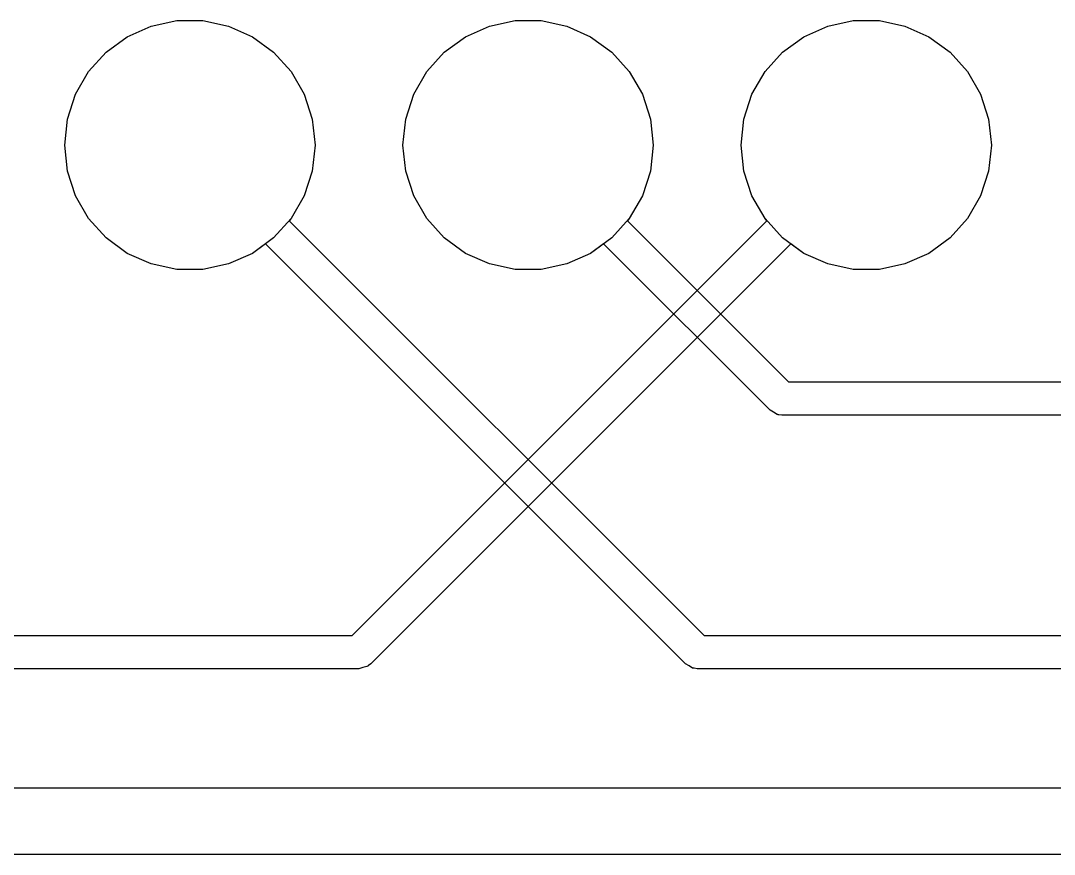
# Model space of a CAD drawing. Header units: millimetres. Extents: x 0 to 489, y -139 to 89.
# Drawn here: x 17.01 to 24.78, y 31.56 to 37.83 of the extents above; entities that cross this region are included whole.
import ezdxf

# ---------------------------------------------------------------- set-up
doc = ezdxf.new("R2010")
doc.units = ezdxf.units.MM
doc.header["$MEASUREMENT"] = 0
doc.layers.add('BLACK', color=7, linetype='CONTINUOUS')

msp = doc.modelspace()

# ---------------------------------------------------------------- linework, layer by layer
at = {"layer": 'BLACK', "linetype": 'Continuous'}
for p, q in [((17.99407, 37.78419), (18.18607, 37.82509)), ((17.99407, 37.78419), (18.18607, 37.82509)), ((17.99407, 37.78419), (18.18607, 37.82509)), ((17.99407, 37.78419), (18.18607, 37.82509)), ((18.18607, 37.82509), (18.38207, 37.82509)), ((18.18607, 37.82509), (18.38207, 37.82509)), ((18.18607, 37.82509), (18.38207, 37.82509)), ((18.18607, 37.82509), (18.38207, 37.82509)), ((18.38207, 37.82509), (18.57407, 37.78419)), ((18.38207, 37.82509), (18.57407, 37.78419)), ((18.38207, 37.82509), (18.57407, 37.78419)), ((18.38207, 37.82509), (18.57407, 37.78419)), ((20.53407, 37.78419), (20.72607, 37.82509)), ((20.53407, 37.78419), (20.72607, 37.82509)), ((20.53407, 37.78419), (20.72607, 37.82509)), ((20.53407, 37.78419), (20.72607, 37.82509)), ((20.72607, 37.82509), (20.92207, 37.82509)), ((20.72607, 37.82509), (20.92207, 37.82509)), ((20.72607, 37.82509), (20.92207, 37.82509)), ((20.72607, 37.82509), (20.92207, 37.82509)), ((20.92207, 37.82509), (21.11407, 37.78419)), ((20.92207, 37.82509), (21.11407, 37.78419)), ((20.92207, 37.82509), (21.11407, 37.78419)), ((20.92207, 37.82509), (21.11407, 37.78419)), ((23.07407, 37.78419), (23.26607, 37.82509)), ((23.07407, 37.78419), (23.26607, 37.82509)), ((23.07407, 37.78419), (23.26607, 37.82509)), ((23.07407, 37.78419), (23.26607, 37.82509)), ((23.26607, 37.82509), (23.46207, 37.82509)), ((23.26607, 37.82509), (23.46207, 37.82509)), ((23.26607, 37.82509), (23.46207, 37.82509)), ((23.26607, 37.82509), (23.46207, 37.82509)), ((23.46207, 37.82509), (23.65407, 37.78419)), ((23.46207, 37.82509), (23.65407, 37.78419)), ((23.46207, 37.82509), (23.65407, 37.78419)), ((23.46207, 37.82509), (23.65407, 37.78419)), ((17.81407, 37.70429), (17.99407, 37.78419)), ((17.81407, 37.70429), (17.99407, 37.78419)), ((17.81407, 37.70429), (17.99407, 37.78419)), ((17.81407, 37.70429), (17.99407, 37.78419)), ((18.57407, 37.78419), (18.75407, 37.70429)), ((18.57407, 37.78419), (18.75407, 37.70429)), ((18.57407, 37.78419), (18.75407, 37.70429)), ((18.57407, 37.78419), (18.75407, 37.70429)), ((20.35407, 37.70429), (20.53407, 37.78419)), ((20.35407, 37.70429), (20.53407, 37.78419)), ((20.35407, 37.70429), (20.53407, 37.78419)), ((20.35407, 37.70429), (20.53407, 37.78419)), ((21.11407, 37.78419), (21.29407, 37.70429)), ((21.11407, 37.78419), (21.29407, 37.70429)), ((21.11407, 37.78419), (21.29407, 37.70429)), ((21.11407, 37.78419), (21.29407, 37.70429)), ((22.89407, 37.70429), (23.07407, 37.78419)), ((22.89407, 37.70429), (23.07407, 37.78419)), ((22.89407, 37.70429), (23.07407, 37.78419)), ((22.89407, 37.70429), (23.07407, 37.78419)), ((23.65407, 37.78419), (23.83407, 37.70429)), ((23.65407, 37.78419), (23.83407, 37.70429)), ((23.65407, 37.78419), (23.83407, 37.70429)), ((23.65407, 37.78419), (23.83407, 37.70429)), ((17.65507, 37.58879), (17.81407, 37.70429)), ((17.65507, 37.58879), (17.81407, 37.70429)), ((17.65507, 37.58879), (17.81407, 37.70429)), ((17.65507, 37.58879), (17.81407, 37.70429)), ((18.75407, 37.70429), (18.91307, 37.58879)), ((18.75407, 37.70429), (18.91307, 37.58879)), ((18.75407, 37.70429), (18.91307, 37.58879)), ((18.75407, 37.70429), (18.91307, 37.58879)), ((20.19507, 37.58879), (20.35407, 37.70429)), ((20.19507, 37.58879), (20.35407, 37.70429)), ((20.19507, 37.58879), (20.35407, 37.70429)), ((20.19507, 37.58879), (20.35407, 37.70429)), ((21.29407, 37.70429), (21.45307, 37.58879)), ((21.29407, 37.70429), (21.45307, 37.58879)), ((21.29407, 37.70429), (21.45307, 37.58879)), ((21.29407, 37.70429), (21.45307, 37.58879)), ((22.73507, 37.58879), (22.89407, 37.70429)), ((22.73507, 37.58879), (22.89407, 37.70429)), ((22.73507, 37.58879), (22.89407, 37.70429)), ((22.73507, 37.58879), (22.89407, 37.70429)), ((23.83407, 37.70429), (23.99307, 37.58879)), ((23.83407, 37.70429), (23.99307, 37.58879)), ((23.83407, 37.70429), (23.99307, 37.58879)), ((23.83407, 37.70429), (23.99307, 37.58879)), ((17.52407, 37.44279), (17.65507, 37.58879)), ((17.52407, 37.44279), (17.65507, 37.58879)), ((17.52407, 37.44279), (17.65507, 37.58879)), ((17.52407, 37.44279), (17.65507, 37.58879)), ((18.91307, 37.58879), (19.04407, 37.44279)), ((18.91307, 37.58879), (19.04407, 37.44279)), ((18.91307, 37.58879), (19.04407, 37.44279)), ((18.91307, 37.58879), (19.04407, 37.44279)), ((20.06407, 37.44279), (20.19507, 37.58879)), ((20.06407, 37.44279), (20.19507, 37.58879)), ((20.06407, 37.44279), (20.19507, 37.58879)), ((20.06407, 37.44279), (20.19507, 37.58879)), ((21.45307, 37.58879), (21.58407, 37.44279)), ((21.45307, 37.58879), (21.58407, 37.44279)), ((21.45307, 37.58879), (21.58407, 37.44279)), ((21.45307, 37.58879), (21.58407, 37.44279)), ((22.60407, 37.44279), (22.73507, 37.58879)), ((22.60407, 37.44279), (22.73507, 37.58879)), ((22.60407, 37.44279), (22.73507, 37.58879)), ((22.60407, 37.44279), (22.73507, 37.58879)), ((23.99307, 37.58879), (24.12407, 37.44279)), ((23.99307, 37.58879), (24.12407, 37.44279)), ((23.99307, 37.58879), (24.12407, 37.44279)), ((23.99307, 37.58879), (24.12407, 37.44279)), ((17.42507, 37.27269), (17.52407, 37.44279)), ((17.42507, 37.27269), (17.52407, 37.44279)), ((17.42507, 37.27269), (17.52407, 37.44279)), ((17.42507, 37.27269), (17.52407, 37.44279)), ((19.04407, 37.44279), (19.14307, 37.27269)), ((19.04407, 37.44279), (19.14307, 37.27269)), ((19.04407, 37.44279), (19.14307, 37.27269)), ((19.04407, 37.44279), (19.14307, 37.27269)), ((19.96507, 37.27269), (20.06407, 37.44279)), ((19.96507, 37.27269), (20.06407, 37.44279)), ((19.96507, 37.27269), (20.06407, 37.44279)), ((19.96507, 37.27269), (20.06407, 37.44279)), ((21.58407, 37.44279), (21.68307, 37.27269)), ((21.58407, 37.44279), (21.68307, 37.27269)), ((21.58407, 37.44279), (21.68307, 37.27269)), ((21.58407, 37.44279), (21.68307, 37.27269)), ((22.50507, 37.27269), (22.60407, 37.44279)), ((22.50507, 37.27269), (22.60407, 37.44279)), ((22.50507, 37.27269), (22.60407, 37.44279)), ((22.50507, 37.27269), (22.60407, 37.44279)), ((24.12407, 37.44279), (24.22307, 37.27269)), ((24.12407, 37.44279), (24.22307, 37.27269)), ((24.12407, 37.44279), (24.22307, 37.27269)), ((24.12407, 37.44279), (24.22307, 37.27269)), ((17.36507, 37.08579), (17.42507, 37.27269)), ((17.36507, 37.08579), (17.42507, 37.27269)), ((17.36507, 37.08579), (17.42507, 37.27269)), ((17.36507, 37.08579), (17.42507, 37.27269)), ((19.14307, 37.27269), (19.20307, 37.08579)), ((19.14307, 37.27269), (19.20307, 37.08579)), ((19.14307, 37.27269), (19.20307, 37.08579)), ((19.14307, 37.27269), (19.20307, 37.08579)), ((19.90507, 37.08579), (19.96507, 37.27269)), ((19.90507, 37.08579), (19.96507, 37.27269)), ((19.90507, 37.08579), (19.96507, 37.27269)), ((19.90507, 37.08579), (19.96507, 37.27269)), ((21.68307, 37.27269), (21.74307, 37.08579)), ((21.68307, 37.27269), (21.74307, 37.08579)), ((21.68307, 37.27269), (21.74307, 37.08579)), ((21.68307, 37.27269), (21.74307, 37.08579)), ((22.44507, 37.08579), (22.50507, 37.27269)), ((22.44507, 37.08579), (22.50507, 37.27269)), ((22.44507, 37.08579), (22.50507, 37.27269)), ((22.44507, 37.08579), (22.50507, 37.27269)), ((24.22307, 37.27269), (24.28307, 37.08579)), ((24.22307, 37.27269), (24.28307, 37.08579)), ((24.22307, 37.27269), (24.28307, 37.08579)), ((24.22307, 37.27269), (24.28307, 37.08579)), ((17.34407, 36.89039), (17.36507, 37.08579)), ((17.34407, 36.89039), (17.36507, 37.08579)), ((17.34407, 36.89039), (17.36507, 37.08579)), ((17.34407, 36.89039), (17.36507, 37.08579)), ((19.20307, 37.08579), (19.22407, 36.89039)), ((19.20307, 37.08579), (19.22407, 36.89039)), ((19.20307, 37.08579), (19.22407, 36.89039)), ((19.20307, 37.08579), (19.22407, 36.89039)), ((19.88407, 36.89039), (19.90507, 37.08579)), ((19.88407, 36.89039), (19.90507, 37.08579)), ((19.88407, 36.89039), (19.90507, 37.08579)), ((19.88407, 36.89039), (19.90507, 37.08579)), ((21.74307, 37.08579), (21.76407, 36.89039)), ((21.74307, 37.08579), (21.76407, 36.89039)), ((21.74307, 37.08579), (21.76407, 36.89039)), ((21.74307, 37.08579), (21.76407, 36.89039)), ((22.42407, 36.89039), (22.44507, 37.08579)), ((22.42407, 36.89039), (22.44507, 37.08579)), ((22.42407, 36.89039), (22.44507, 37.08579)), ((22.42407, 36.89039), (22.44507, 37.08579)), ((24.28307, 37.08579), (24.30407, 36.89039)), ((24.28307, 37.08579), (24.30407, 36.89039)), ((24.28307, 37.08579), (24.30407, 36.89039)), ((24.28307, 37.08579), (24.30407, 36.89039)), ((17.36507, 36.69499), (17.34407, 36.89039)), ((17.36507, 36.69499), (17.34407, 36.89039)), ((17.36507, 36.69499), (17.34407, 36.89039)), ((17.36507, 36.69499), (17.34407, 36.89039)), ((19.22407, 36.89039), (19.20307, 36.69499)), ((19.22407, 36.89039), (19.20307, 36.69499)), ((19.22407, 36.89039), (19.20307, 36.69499)), ((19.22407, 36.89039), (19.20307, 36.69499)), ((19.90507, 36.69499), (19.88407, 36.89039)), ((19.90507, 36.69499), (19.88407, 36.89039)), ((19.90507, 36.69499), (19.88407, 36.89039)), ((19.90507, 36.69499), (19.88407, 36.89039)), ((21.76407, 36.89039), (21.74307, 36.69499)), ((21.76407, 36.89039), (21.74307, 36.69499)), ((21.76407, 36.89039), (21.74307, 36.69499)), ((21.76407, 36.89039), (21.74307, 36.69499)), ((22.44507, 36.69499), (22.42407, 36.89039)), ((22.44507, 36.69499), (22.42407, 36.89039)), ((22.44507, 36.69499), (22.42407, 36.89039)), ((22.44507, 36.69499), (22.42407, 36.89039)), ((24.30407, 36.89039), (24.28307, 36.69499)), ((24.30407, 36.89039), (24.28307, 36.69499)), ((24.30407, 36.89039), (24.28307, 36.69499)), ((24.30407, 36.89039), (24.28307, 36.69499)), ((17.42507, 36.50809), (17.36507, 36.69499)), ((17.42507, 36.50809), (17.36507, 36.69499)), ((17.42507, 36.50809), (17.36507, 36.69499)), ((17.42507, 36.50809), (17.36507, 36.69499)), ((19.20307, 36.69499), (19.14307, 36.50809)), ((19.20307, 36.69499), (19.14307, 36.50809)), ((19.20307, 36.69499), (19.14307, 36.50809)), ((19.20307, 36.69499), (19.14307, 36.50809)), ((19.96507, 36.50809), (19.90507, 36.69499)), ((19.96507, 36.50809), (19.90507, 36.69499)), ((19.96507, 36.50809), (19.90507, 36.69499)), ((19.96507, 36.50809), (19.90507, 36.69499)), ((21.74307, 36.69499), (21.68307, 36.50809)), ((21.74307, 36.69499), (21.68307, 36.50809)), ((21.74307, 36.69499), (21.68307, 36.50809)), ((21.74307, 36.69499), (21.68307, 36.50809)), ((22.50507, 36.50809), (22.44507, 36.69499)), ((22.50507, 36.50809), (22.44507, 36.69499)), ((22.50507, 36.50809), (22.44507, 36.69499)), ((22.50507, 36.50809), (22.44507, 36.69499)), ((24.28307, 36.69499), (24.22307, 36.50809)), ((24.28307, 36.69499), (24.22307, 36.50809)), ((24.28307, 36.69499), (24.22307, 36.50809)), ((24.28307, 36.69499), (24.22307, 36.50809)), ((17.52407, 36.33799), (17.42507, 36.50809)), ((17.52407, 36.33799), (17.42507, 36.50809)), ((17.52407, 36.33799), (17.42507, 36.50809)), ((17.52407, 36.33799), (17.42507, 36.50809)), ((19.14307, 36.50809), (19.04407, 36.33799)), ((19.14307, 36.50809), (19.04407, 36.33799)), ((19.14307, 36.50809), (19.04407, 36.33799)), ((19.14307, 36.50809), (19.04407, 36.33799)), ((20.06407, 36.33799), (19.96507, 36.50809)), ((20.06407, 36.33799), (19.96507, 36.50809)), ((20.06407, 36.33799), (19.96507, 36.50809)), ((20.06407, 36.33799), (19.96507, 36.50809)), ((21.68307, 36.50809), (21.58407, 36.33799)), ((21.68307, 36.50809), (21.58407, 36.33799)), ((21.68307, 36.50809), (21.58407, 36.33799)), ((21.68307, 36.50809), (21.58407, 36.33799)), ((22.60407, 36.33799), (22.50507, 36.50809)), ((22.60407, 36.33799), (22.50507, 36.50809)), ((22.60407, 36.33799), (22.50507, 36.50809)), ((22.60407, 36.33799), (22.50507, 36.50809)), ((24.22307, 36.50809), (24.12407, 36.33799)), ((24.22307, 36.50809), (24.12407, 36.33799)), ((24.22307, 36.50809), (24.12407, 36.33799)), ((24.22307, 36.50809), (24.12407, 36.33799)), ((17.65507, 36.19199), (17.52407, 36.33799)), ((17.65507, 36.19199), (17.52407, 36.33799)), ((17.65507, 36.19199), (17.52407, 36.33799)), ((17.65507, 36.19199), (17.52407, 36.33799)), ((19.04407, 36.33799), (18.91307, 36.19199)), ((19.04407, 36.33799), (18.91307, 36.19199)), ((19.04407, 36.33799), (18.91307, 36.19199)), ((19.04407, 36.33799), (19.03007, 36.32159)), ((20.19507, 36.19199), (20.06407, 36.33799)), ((20.19507, 36.19199), (20.06407, 36.33799)), ((20.19507, 36.19199), (20.06407, 36.33799)), ((20.19507, 36.19199), (20.06407, 36.33799)), ((21.58407, 36.33799), (21.45307, 36.19199)), ((21.58407, 36.33799), (21.45307, 36.19199)), ((21.58407, 36.33799), (21.45307, 36.19199)), ((21.58407, 36.33799), (21.57007, 36.32159)), ((22.73507, 36.19199), (22.60407, 36.33799)), ((22.61807, 36.32159), (22.60407, 36.33799)), ((22.73507, 36.19199), (22.60407, 36.33799)), ((22.73507, 36.19199), (22.60407, 36.33799)), ((24.12407, 36.33799), (23.99307, 36.19199)), ((24.12407, 36.33799), (23.99307, 36.19199)), ((24.12407, 36.33799), (23.99307, 36.19199)), ((24.12407, 36.33799), (23.99307, 36.19199)), ((19.03007, 36.32159), (22.14607, 33.20539)), ((19.50207, 33.20539), (22.61807, 36.32159)), ((21.57007, 36.32159), (22.78107, 35.11039)), ((17.81407, 36.07649), (17.65507, 36.19199)), ((17.81407, 36.07649), (17.65507, 36.19199)), ((17.81407, 36.07649), (17.65507, 36.19199)), ((17.81407, 36.07649), (17.65507, 36.19199)), ((18.91307, 36.19199), (18.75407, 36.07649)), ((18.91307, 36.19199), (18.75407, 36.07649)), ((18.91307, 36.19199), (18.75407, 36.07649)), ((20.35407, 36.07649), (20.19507, 36.19199)), ((20.35407, 36.07649), (20.19507, 36.19199)), ((20.35407, 36.07649), (20.19507, 36.19199)), ((20.35407, 36.07649), (20.19507, 36.19199)), ((21.45307, 36.19199), (21.29407, 36.07649)), ((21.45307, 36.19199), (21.29407, 36.07649)), ((21.45307, 36.19199), (21.29407, 36.07649)), ((22.89407, 36.07649), (22.73507, 36.19199)), ((22.89407, 36.07649), (22.73507, 36.19199)), ((22.89407, 36.07649), (22.73507, 36.19199)), ((23.99307, 36.19199), (23.83407, 36.07649)), ((23.99307, 36.19199), (23.83407, 36.07649)), ((23.99307, 36.19199), (23.83407, 36.07649)), ((23.99307, 36.19199), (23.83407, 36.07649)), ((18.85107, 36.14689), (18.75407, 36.07649)), ((22.00607, 32.99199), (18.85107, 36.14689)), ((22.79707, 36.14689), (19.64207, 32.99199)), ((21.39107, 36.14689), (21.29407, 36.07649)), ((22.64107, 34.89699), (21.39107, 36.14689)), ((22.89407, 36.07649), (22.79707, 36.14689)), ((17.99407, 35.99659), (17.81407, 36.07649)), ((17.99407, 35.99659), (17.81407, 36.07649)), ((17.99407, 35.99659), (17.81407, 36.07649)), ((17.99407, 35.99659), (17.81407, 36.07649)), ((18.75407, 36.07649), (18.57407, 35.99659)), ((18.75407, 36.07649), (18.57407, 35.99659)), ((18.75407, 36.07649), (18.57407, 35.99659)), ((18.75407, 36.07649), (18.57407, 35.99659)), ((20.53407, 35.99659), (20.35407, 36.07649)), ((20.53407, 35.99659), (20.35407, 36.07649)), ((20.53407, 35.99659), (20.35407, 36.07649)), ((20.53407, 35.99659), (20.35407, 36.07649)), ((21.29407, 36.07649), (21.11407, 35.99659)), ((21.29407, 36.07649), (21.11407, 35.99659)), ((21.29407, 36.07649), (21.11407, 35.99659)), ((21.29407, 36.07649), (21.11407, 35.99659)), ((23.07407, 35.99659), (22.89407, 36.07649)), ((23.07407, 35.99659), (22.89407, 36.07649)), ((23.07407, 35.99659), (22.89407, 36.07649)), ((23.07407, 35.99659), (22.89407, 36.07649)), ((23.83407, 36.07649), (23.65407, 35.99659)), ((23.83407, 36.07649), (23.65407, 35.99659)), ((23.83407, 36.07649), (23.65407, 35.99659)), ((23.83407, 36.07649), (23.65407, 35.99659)), ((18.18607, 35.95569), (17.99407, 35.99659)), ((18.18607, 35.95569), (17.99407, 35.99659)), ((18.18607, 35.95569), (17.99407, 35.99659)), ((18.18607, 35.95569), (17.99407, 35.99659)), ((18.38207, 35.95569), (18.18607, 35.95569)), ((18.38207, 35.95569), (18.18607, 35.95569)), ((18.38207, 35.95569), (18.18607, 35.95569)), ((18.38207, 35.95569), (18.18607, 35.95569)), ((18.57407, 35.99659), (18.38207, 35.95569)), ((18.57407, 35.99659), (18.38207, 35.95569)), ((18.57407, 35.99659), (18.38207, 35.95569)), ((18.57407, 35.99659), (18.38207, 35.95569)), ((20.72607, 35.95569), (20.53407, 35.99659)), ((20.72607, 35.95569), (20.53407, 35.99659)), ((20.72607, 35.95569), (20.53407, 35.99659)), ((20.72607, 35.95569), (20.53407, 35.99659)), ((20.92207, 35.95569), (20.72607, 35.95569)), ((20.92207, 35.95569), (20.72607, 35.95569)), ((20.92207, 35.95569), (20.72607, 35.95569)), ((20.92207, 35.95569), (20.72607, 35.95569)), ((21.11407, 35.99659), (20.92207, 35.95569)), ((21.11407, 35.99659), (20.92207, 35.95569)), ((21.11407, 35.99659), (20.92207, 35.95569)), ((21.11407, 35.99659), (20.92207, 35.95569)), ((23.26607, 35.95569), (23.07407, 35.99659)), ((23.26607, 35.95569), (23.07407, 35.99659)), ((23.26607, 35.95569), (23.07407, 35.99659)), ((23.26607, 35.95569), (23.07407, 35.99659)), ((23.46207, 35.95569), (23.26607, 35.95569)), ((23.46207, 35.95569), (23.26607, 35.95569)), ((23.46207, 35.95569), (23.26607, 35.95569)), ((23.46207, 35.95569), (23.26607, 35.95569)), ((23.65407, 35.99659), (23.46207, 35.95569)), ((23.65407, 35.99659), (23.46207, 35.95569)), ((23.65407, 35.99659), (23.46207, 35.95569)), ((23.65407, 35.99659), (23.46207, 35.95569)), ((22.78107, 35.11039), (26.53907, 35.11039)), ((22.66807, 34.88219), (22.64107, 34.89699)), ((22.69407, 34.86549), (22.66807, 34.88219)), ((22.70007, 34.86459), (22.69407, 34.86549)), ((22.70207, 34.86329), (22.70007, 34.86459)), ((22.70707, 34.86359), (22.70207, 34.86329)), ((22.72907, 34.86039), (22.70707, 34.86359)), ((26.48707, 34.86039), (22.72907, 34.86039)), ((13.83907, 33.20539), (19.50207, 33.20539)), ((22.14607, 33.20539), (26.79407, 33.20539)), ((19.64207, 32.99199), (19.62507, 32.97859)), ((22.03307, 32.97719), (22.00607, 32.99199)), ((19.55407, 32.95539), (13.89107, 32.95539)), ((19.58407, 32.96409), (19.55407, 32.95539)), ((19.61407, 32.97069), (19.58407, 32.96409)), ((19.61907, 32.97449), (19.61407, 32.97069)), ((19.62207, 32.97519), (19.61907, 32.97449)), ((19.62507, 32.97859), (19.62207, 32.97519)), ((22.05907, 32.96049), (22.03307, 32.97719)), ((22.06507, 32.95959), (22.05907, 32.96049)), ((22.06707, 32.95829), (22.06507, 32.95959)), ((22.07207, 32.95859), (22.06707, 32.95829)), ((22.09407, 32.95539), (22.07207, 32.95859)), ((26.79407, 32.95539), (22.09407, 32.95539)), ((14.14807, 32.06039), (26.86507, 32.06039)), ((26.86507, 31.56039), (14.14807, 31.56039))]:
    msp.add_line(p, q, dxfattribs=at)

doc.saveas('drawing.dxf')
